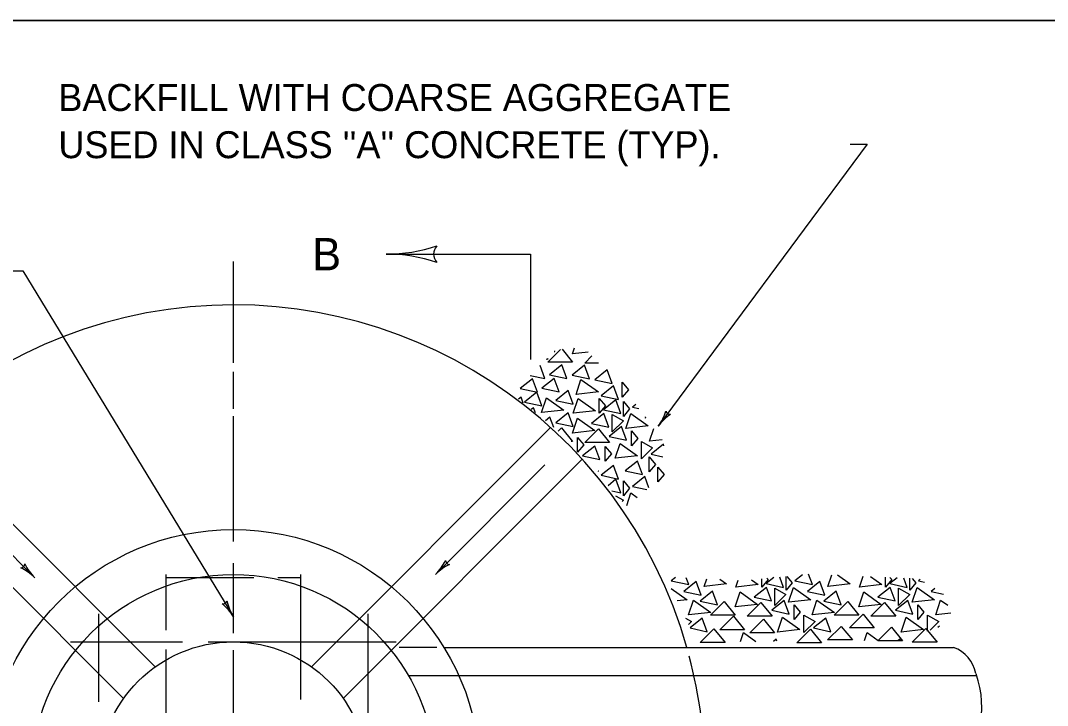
# Model space of a CAD drawing. Extents: x 1007 to 1035.5, y 1000.5 to 1021.5.
# Drawn here: x 1010.93 to 1018.56, y 1016.42 to 1021.5 of the extents above; entities that cross this region are included whole.
import ezdxf

# ---------------------------------------------------------------- set-up
doc = ezdxf.new("R2010")
doc.units = 0
for name, color, linetype in [('Level 1', 7, 'Continuous'), ('Level 10', 7, 'Continuous'), ('Level 11', 7, 'Continuous'), ('Level 15', 7, 'Continuous')]:
    doc.layers.add(name, color=color, linetype=linetype)

msp = doc.modelspace()

# ---------------------------------------------------------------- linework, layer by layer
at = {"layer": 'Level 1'}
for p, q in [((1017.2168, 1020.582), (1015.6656, 1018.4902)), ((1017.0918, 1020.582), (1017.2168, 1020.582)), ((1012.5123, 1018.9601), (1012.5123, 1019.7119)), ((1013.6467, 1019.7671), (1014.7173, 1019.7671)), ((1014.7173, 1019.7671), (1014.7173, 1018.9844)), ((1010.8244, 1019.6442), (1010.9494, 1019.6442)), ((1010.9494, 1019.6442), (1012.5123, 1017.0766)), ((1012.5123, 1018.6203), (1012.5123, 1018.893)), ((1012.5123, 1017.6344), (1012.5123, 1018.566)), ((1010.158, 1018.4803), (1011.9328, 1016.7055)), ((1013.0917, 1016.7055), (1014.8665, 1018.4803)), ((1009.9223, 1018.2447), (1011.6972, 1016.4698)), ((1010.1908, 1018.2119), (1011.0373, 1017.3655)), ((1013.3273, 1016.4698), (1015.1022, 1018.2447)), ((1014.0129, 1017.3911), (1014.825, 1018.2032)), ((1012.5123, 1016.9552), (1012.5123, 1017.4738)), ((1012.0123, 1016.977), (1012.0123, 1017.3904)), ((1012.6637, 1017.3654), (1012.0123, 1017.3654)), ((1013.0123, 1017.3654), (1012.8432, 1017.3654)), ((1013.0123, 1016.4623), (1013.0123, 1017.3904)), ((1011.5123, 1016.4465), (1011.5123, 1017.0988)), ((1013.5123, 1015.4816), (1013.5123, 1017.0988)), ((1011.3039, 1016.8904), (1012.1355, 1016.8904)), ((1012.3243, 1016.8904), (1013.7206, 1016.8904)), ((1012.0123, 1015.4695), (1012.0123, 1016.8334)), ((1012.5123, 1015.4449), (1012.5123, 1016.8293)), ((1014.0752, 1016.8488), (1017.8588, 1016.8488)), ((1013.8113, 1016.6404), (1018.0302, 1016.6404))]:
    msp.add_line(p, q, dxfattribs=at)
for points in [[(1014.8463, 1018.966), (1014.9406, 1019.0602)], [(1014.8938, 1019.0453), (1014.8991, 1019.0442)], [(1014.8991, 1019.0442), (1014.8974, 1019.0489)], [(1014.9522, 1019.0615), (1015.0303, 1018.966)], [(1015.0303, 1019.028), (1015.0452, 1019.0724)], [(1015.1455, 1019.0408), (1015.0303, 1019.028)], [(1014.8485, 1018.9866), (1014.8333, 1018.9848)], [(1014.8407, 1018.9922), (1014.8485, 1018.9866)], [(1015.0303, 1018.966), (1014.8463, 1018.966)], [(1015.12, 1018.9591), (1015.1727, 1019.0118)], [(1015.222, 1018.9591), (1015.12, 1018.9591)], [(1014.7155, 1018.8671), (1014.8233, 1018.844)], [(1014.8233, 1018.844), (1014.7884, 1018.9399)], [(1014.6483, 1018.7061), (1014.6293, 1018.6907)], [(1014.6643, 1018.6624), (1014.6483, 1018.7061)], [(1015.4989, 1018.6522), (1015.4743, 1018.6324)], [(1014.7404, 1018.6278), (1014.7238, 1018.6143)], [(1014.7543, 1018.5897), (1014.7404, 1018.6278)], [(1015.4261, 1018.4735), (1015.4629, 1018.584)], [(1015.4629, 1018.584), (1015.5917, 1018.4919)], [(1015.4743, 1018.6324), (1015.5213, 1018.6223)], [(1014.8623, 1018.5564), (1014.8288, 1018.5295)], [(1014.8901, 1018.4801), (1014.8623, 1018.5564)], [(1015.5917, 1018.4919), (1015.4261, 1018.4735)], [(1015.5702, 1018.5572), (1015.5663, 1018.5541)], [(1015.5663, 1018.5541), (1015.5737, 1018.5524)], [(1014.9232, 1018.4539), (1014.9475, 1018.4782)], [(1014.9475, 1018.4782), (1015.0303, 1018.377)], [(1015.6008, 1018.3792), (1015.6324, 1018.4742)], [(1015.0303, 1018.377), (1015.0205, 1018.377)], [(1015.6958, 1018.3898), (1015.6008, 1018.3792)], [(1015.7043, 1018.3563), (1015.6123, 1018.2826)], [(1015.7083, 1018.3451), (1015.7043, 1018.3563)], [(1015.6123, 1018.2826), (1015.7009, 1018.2637)], [(1015.3339, 1018.1998), (1015.2419, 1018.1261)], [(1015.3708, 1018.0985), (1015.3339, 1018.1998)], [(1015.2168, 1018.1593), (1015.2213, 1018.156)], [(1015.2213, 1018.156), (1015.2192, 1018.1558)], [(1015.2419, 1018.1261), (1015.3708, 1018.0985)], [(1015.5663, 1018.1171), (1015.4743, 1018.0434)], [(1015.5969, 1018.0326), (1015.5663, 1018.1171)], [(1015.3523, 1018.0963), (1015.2932, 1018.0489)], [(1015.3892, 1017.995), (1015.3523, 1018.0963)], [(1015.4743, 1018.0434), (1015.5819, 1018.0204)], [(1015.3203, 1018.0098), (1015.3892, 1017.995)], [(1015.3494, 1017.9744), (1015.4076, 1017.9421)], [(1015.4319, 1017.9022), (1015.4629, 1017.995)], [(1015.4629, 1017.995), (1015.5094, 1017.9618)], [(1015.4076, 1017.9421), (1015.3976, 1017.9322)], [(1015.7943, 1017.3679), (1015.7631, 1017.3431)], [(1015.7631, 1017.3431), (1015.8919, 1017.3155)], [(1015.8919, 1017.3155), (1015.8741, 1017.3647)], [(1016.007, 1017.3015), (1016.0261, 1017.3585)], [(1016.1243, 1017.3545), (1016.1726, 1017.3199)], [(1016.2417, 1017.2969), (1016.2591, 1017.349)], [(1016.3573, 1017.3511), (1016.4073, 1017.3153)], [(1016.435, 1017.2969), (1016.435, 1017.3585)], [(1016.481, 1017.3521), (1016.435, 1017.2969)], [(1016.5228, 1017.3668), (1016.4671, 1017.3223)], [(1016.4727, 1017.3621), (1016.481, 1017.3521)], [(1016.5959, 1017.2947), (1016.5681, 1017.3712)], [(1016.6144, 1017.2739), (1016.6144, 1017.3756)], [(1016.6212, 1017.3762), (1016.6604, 1017.3291)], [(1016.7362, 1017.3872), (1016.681, 1017.3431)], [(1016.681, 1017.3431), (1016.8098, 1017.3155)], [(1016.8098, 1017.3155), (1016.7821, 1017.3916)], [(1016.9249, 1017.3015), (1016.9539, 1017.3887)], [(1016.997, 1017.3867), (1017.0905, 1017.3199)], [(1017.1596, 1017.2969), (1017.1866, 1017.3779)], [(1017.241, 1017.3754), (1017.3252, 1017.3153)], [(1017.3529, 1017.2969), (1017.3529, 1017.3703)], [(1017.3989, 1017.3521), (1017.3529, 1017.2969)], [(1017.3849, 1017.3688), (1017.3989, 1017.3521)], [(1017.44, 1017.3663), (1017.385, 1017.3223)], [(1017.5138, 1017.2947), (1017.4886, 1017.364)], [(1017.5323, 1017.2739), (1017.5323, 1017.362)], [(1017.5516, 1017.3611), (1017.5783, 1017.3291)], [(1017.6108, 1017.3526), (1017.5989, 1017.3431)], [(1017.5989, 1017.3431), (1017.6421, 1017.3338)], [(1015.7628, 1017.2868), (1015.8805, 1017.2026)], [(1016.1726, 1017.3199), (1016.007, 1017.3015)], [(1016.4073, 1017.3153), (1016.2417, 1017.2969)], [(1016.4671, 1017.3223), (1016.5959, 1017.2947)], [(1016.6604, 1017.3291), (1016.6144, 1017.2739)], [(1017.0905, 1017.3199), (1016.9249, 1017.3015)], [(1017.3252, 1017.3153), (1017.1596, 1017.2969)], [(1017.385, 1017.3223), (1017.5138, 1017.2947)], [(1017.5783, 1017.3291), (1017.5323, 1017.2739)], [(1017.5508, 1017.1842), (1017.5876, 1017.2947)], [(1017.5876, 1017.2947), (1017.7163, 1017.2026)], [(1017.7193, 1017.2874), (1017.691, 1017.2648)], [(1015.8805, 1017.2026), (1015.8067, 1017.1943)], [(1017.7163, 1017.2026), (1017.5508, 1017.1842)], [(1017.691, 1017.2648), (1017.7829, 1017.245)], [(1017.7255, 1017.0898), (1017.7623, 1017.2003)], [(1017.7623, 1017.2003), (1017.8144, 1017.163)], [(1015.8673, 1017.0669), (1015.9127, 1017.0416)], [(1015.9127, 1017.0416), (1015.89, 1017.0189)], [(1015.9932, 1017.0669), (1015.9019, 1016.9938)], [(1016.03, 1016.9657), (1015.9932, 1017.0669)], [(1017.6657, 1016.9704), (1017.6657, 1017.0876)], [(1017.6657, 1017.0876), (1017.7485, 1017.0416)], [(1017.7485, 1017.0416), (1017.6834, 1016.9766)], [(1017.8378, 1017.1023), (1017.7255, 1017.0898)], [(1015.9023, 1016.9931), (1016.03, 1016.9657)], [(1017.7528, 1017.006), (1017.7412, 1016.9967)], [(1016.2771, 1016.8922), (1016.2993, 1016.9588)], [(1016.2993, 1016.9588), (1016.3913, 1016.8931)], [(1016.5407, 1016.9104), (1016.5203, 1016.8941)], [(1016.5466, 1016.8943), (1016.5407, 1016.9104)], [(1017.1973, 1016.8995), (1017.2172, 1016.9588)], [(1017.2172, 1016.9588), (1017.2989, 1016.9003)], [(1017.4586, 1016.9104), (1017.4473, 1016.9015)], [(1017.4618, 1016.9016), (1017.4586, 1016.9104)]]:
    msp.add_lwpolyline(points, dxfattribs=at)
for points in [[(1014.9497, 1018.9451), (1014.8577, 1018.8714), (1014.9865, 1018.8438)], [(1015.1182, 1018.9421), (1015.0262, 1018.8684), (1015.155, 1018.8408)], [(1015.2867, 1018.909), (1015.1947, 1018.8353), (1015.3235, 1018.8078)], [(1014.733, 1018.8428), (1014.641, 1018.7692), (1014.7698, 1018.7416)], [(1014.8943, 1018.8454), (1014.8023, 1018.7718), (1014.9312, 1018.7442)], [(1015.2213, 1018.745), (1015.0557, 1018.7266), (1015.0925, 1018.8371)], [(1015.3983, 1018.7058), (1015.3983, 1018.8163), (1015.4443, 1018.761)], [(1014.7649, 1018.7432), (1014.6729, 1018.6695), (1014.8018, 1018.6419)], [(1014.9966, 1018.7552), (1014.9046, 1018.6815), (1015.0334, 1018.6539)], [(1015.3339, 1018.7888), (1015.2419, 1018.7151), (1015.3708, 1018.6875)], [(1014.9658, 1018.6093), (1014.8003, 1018.5908), (1014.8371, 1018.7013)], [(1015.2005, 1018.6047), (1015.0349, 1018.5863), (1015.0718, 1018.6968)], [(1015.2283, 1018.5863), (1015.2283, 1018.6967), (1015.2743, 1018.6414)], [(1015.3523, 1018.6853), (1015.2603, 1018.6116), (1015.3892, 1018.584)], [(1015.4077, 1018.5633), (1015.4077, 1018.6737), (1015.4537, 1018.6184)], [(1014.9978, 1018.5901), (1014.9058, 1018.5164), (1015.0346, 1018.4888)], [(1015.2626, 1018.5841), (1015.1706, 1018.5104), (1015.2994, 1018.4828)], [(1015.3248, 1018.4483), (1015.3248, 1018.5771), (1015.4076, 1018.5311)], [(1015.1959, 1018.4574), (1015.0303, 1018.439), (1015.0672, 1018.5495)], [(1015.3938, 1018.4874), (1015.3018, 1018.4138), (1015.4306, 1018.3862)], [(1015.12, 1018.3701), (1015.2213, 1018.4713), (1015.3041, 1018.3701)], [(1015.4675, 1018.3448), (1015.4675, 1018.4552), (1015.5135, 1018.3999)], [(1015.0673, 1018.2966), (1015.0673, 1018.407), (1015.1133, 1018.3518)], [(1015.1964, 1018.3433), (1015.1044, 1018.2697), (1015.2333, 1018.2421)], [(1015.2719, 1018.2304), (1015.2719, 1018.3408), (1015.3179, 1018.2856)], [(1015.5111, 1018.2711), (1015.3455, 1018.2527), (1015.3823, 1018.3632)], [(1015.541, 1018.2481), (1015.541, 1018.3769), (1015.6238, 1018.3309)], [(1015.5998, 1018.1522), (1015.5998, 1018.2626), (1015.6458, 1018.2073)], [(1015.5123, 1018.232), (1015.4203, 1018.1583), (1015.5492, 1018.1308)], [(1015.6631, 1018.0769), (1015.6631, 1018.1873), (1015.7091, 1018.1321)], [(1015.4077, 1017.9743), (1015.4077, 1018.0847), (1015.4537, 1018.0294)], [(1015.9472, 1017.3384), (1015.8552, 1017.2648), (1015.984, 1017.2372)], [(1016.069, 1017.2671), (1015.977, 1017.1934), (1016.1058, 1017.1658)], [(1016.4693, 1017.2948), (1016.3773, 1017.2211), (1016.5062, 1017.1935)], [(1016.5315, 1017.1589), (1016.5315, 1017.2878), (1016.6143, 1017.2418)], [(1016.7984, 1017.2026), (1016.6328, 1017.1842), (1016.6697, 1017.2947)], [(1016.8651, 1017.3384), (1016.7731, 1017.2648), (1016.9019, 1017.2372)], [(1016.9869, 1017.2671), (1016.8949, 1017.1934), (1017.0238, 1017.1658)], [(1017.3873, 1017.2948), (1017.2953, 1017.2211), (1017.4241, 1017.1935)], [(1017.4494, 1017.1589), (1017.4494, 1017.2878), (1017.5323, 1017.2418)], [(1016.0553, 1017.1083), (1015.8897, 1017.0898), (1015.9265, 1017.2003)], [(1016.4027, 1017.1681), (1016.2371, 1017.1497), (1016.2739, 1017.2602)], [(1016.6005, 1017.1981), (1016.5085, 1017.1244), (1016.6373, 1017.0968)], [(1016.9732, 1017.1083), (1016.8076, 1017.0898), (1016.8444, 1017.2003)], [(1017.3206, 1017.1681), (1017.155, 1017.1497), (1017.1918, 1017.2602)], [(1017.5184, 1017.1981), (1017.4264, 1017.1244), (1017.5553, 1017.0968)], [(1016.053, 1017.0877), (1016.1543, 1017.1888), (1016.2371, 1017.0877)], [(1016.3268, 1017.0808), (1016.428, 1017.1819), (1016.5108, 1017.0808)], [(1016.6743, 1017.0554), (1016.6743, 1017.1658), (1016.7203, 1017.1106)], [(1016.9709, 1017.0877), (1017.0722, 1017.1888), (1017.155, 1017.0877)], [(1017.2447, 1017.0808), (1017.3459, 1017.1819), (1017.4288, 1017.0808)], [(1017.5922, 1017.0554), (1017.5922, 1017.1658), (1017.6382, 1017.1106)], [(1016.1222, 1016.9793), (1016.2234, 1017.0805), (1016.3063, 1016.9793)], [(1016.3448, 1016.9583), (1016.4461, 1017.0594), (1016.5289, 1016.9583)], [(1016.7178, 1016.9818), (1016.5523, 1016.9633), (1016.5891, 1017.0738)], [(1016.7478, 1016.9588), (1016.7478, 1017.0876), (1016.8306, 1017.0416)], [(1016.9111, 1017.0669), (1016.8191, 1016.9933), (1016.9479, 1016.9657)], [(1017.0851, 1016.9943), (1017.1863, 1017.0955), (1017.2692, 1016.9943)], [(1017.6358, 1016.9818), (1017.4702, 1016.9633), (1017.507, 1017.0738)], [(1015.9778, 1016.886), (1016.079, 1016.9872), (1016.1618, 1016.886)], [(1016.6939, 1016.883), (1016.7952, 1016.9842), (1016.878, 1016.883)], [(1016.9226, 1016.9041), (1017.0238, 1017.0053), (1017.1067, 1016.9041)], [(1017.2957, 1016.8981), (1017.3969, 1016.9993), (1017.4798, 1016.8981)], [(1017.5514, 1016.889), (1017.6527, 1016.9902), (1017.7355, 1016.889)]]:
    msp.add_lwpolyline(points, close=True, dxfattribs=at)
for radius in [1.5, 1]:
    msp.add_circle((1012.5123, 1015.8904), radius, dxfattribs=at)
for centre, radius, start, end in [((1013.6467, 1020.939), 1.1719, 270, 288.66878), ((1014.0923, 1019.767), 0.0937, 138.7746, 220.89129), ((1013.6467, 1020.939), 1.1719, 269.98778, 270), ((1013.6467, 1018.5952), 1.1719, 71.34716, 89.99389), ((1012.5123, 1015.8904), 3.5, 15.89108, 344.10895), ((1015.3518, 1018.7228), 0.3906, 323.44179, 342.11057), ((1015.9794, 1018.2575), 0.3906, 124.78895, 143.43568), ((1015.7541, 1018.6095), 0.0312, 192.21639, 274.33308), ((1015.3518, 1018.7228), 0.3906, 323.42956, 323.44179), ((1013.7367, 1017.6673), 0.3906, 315, 333.66878), ((1014.118, 1017.4961), 0.0312, 183.7746, 265.89129), ((1010.9322, 1017.4706), 0.0312, 273.7746, 355.89129), ((1010.761, 1017.0893), 0.3906, 45, 63.66878), ((1011.3135, 1017.6417), 0.3906, 206.34716, 224.99389), ((1014.2891, 1017.1149), 0.3906, 116.34716, 134.99389), ((1010.761, 1017.0893), 0.3906, 44.98778, 45), ((1013.7367, 1017.6673), 0.3906, 314.98778, 315), ((1012.4351, 1017.2035), 0.0312, 260.10258, 342.21928), ((1012.8459, 1017.2797), 0.3906, 192.67514, 211.32188), ((1012.1786, 1016.8735), 0.3906, 31.32799, 49.99677), ((1012.1786, 1016.8735), 0.3906, 31.31576, 31.32799), ((1017.7706, 1016.6074), 0.257, 11.04987, 69.92055), ((1012.5123, 1015.8904), 3.5, 345.06144, 14.77869), ((1017.3363, 1016.4104), 0.7311, 314.79507, 19.31762)]:
    msp.add_arc(centre, radius, start, end, dxfattribs=at)
at = {"layer": 'Level 10'}
msp.add_line((1007, 1021.5), (1035.5, 1021.5), dxfattribs=at)
at = {"layer": 'Level 11'}
msp.add_lwpolyline([(1007, 1000.5), (1035.5, 1000.5), (1035.5, 1021.5), (1007, 1021.5)], close=True, dxfattribs=at)
at = {"layer": 'Level 15'}
msp.add_line((1014.0221, 1016.8488), (1013.7418, 1016.8488), dxfattribs=at)
msp.add_circle((1012.5123, 1015.8904), 1.8333, dxfattribs=at)

# ---------------------------------------------------------------- texts
at = {"layer": 'Level 1'}
for s, height, p in [('BACKFILL WITH COARSE AGGREGATE', 0.2, (1011.2132, 1020.8289)), ("USED IN CLASS ''A'' CONCRETE (TYP).", 0.2, (1011.2132, 1020.4789)), ('B', 0.24, (1013.0978, 1019.6468))]:
    msp.add_text(s, height=height, dxfattribs=at).set_placement(p)

doc.saveas('drawing.dxf')
